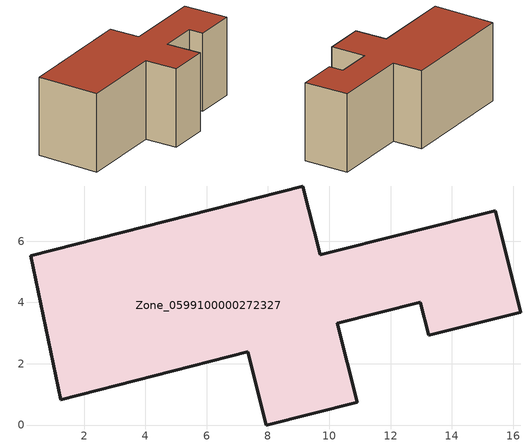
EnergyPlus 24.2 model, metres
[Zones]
Zone_0599100000272327
 floor ground (C_G): 9.7,5.56 15.41,6.99 16.24,3.68 13.24,2.93 12.97,4 10.26,3.32 10.91,0.75 7.94,0 7.34,2.39 1.24,0.83 0.27,5.53 9.14,7.8 z0
 wall outside (C_F): 7.94,0 10.91,0.75 10.26,3.32 12.97,4 13.24,2.93 16.24,3.68 15.41,6.99 9.7,5.56 9.14,7.8 0.27,5.53 1.24,0.83 7.34,2.39 7.94,0 z0:5.87
 roof outside (C_R): 9.14,7.8 0.27,5.53 1.24,0.83 7.34,2.39 7.94,0 10.91,0.75 10.26,3.32 12.97,4 13.24,2.93 16.24,3.68 15.41,6.99 9.7,5.56 z5.87
[BUILDING]
Pand.0599100000272327: North Axis=0; Terrain=City; Loads Convergence Tolerance Value=0.04; Temperature Convergence Tolerance Value=0.4; Solar Distribution=FullExterior; Maximum Number of Warmup Days=25; Minimum Number of Warmup Days=1
[Site:Location]
Rotterdam.The.Hague.AP_ZH_NLD Design_Conditions: Latitude=51.96; Longitude=4.45; Time Zone=1; Elevation=-4.5
[SITE:GROUNDTEMPERATURE:BUILDINGSURFACE]
18, 18, 18, 18, 18, 18, 18, 18, 18, 18, 18, 18
[MATERIAL] Thermal Absorptance=0.9; Solar Absorptance=0.7; Visible Absorptance=0.7
Name | Roughness | Thickness | Conductivity | Density | Specific Heat
G.TI.1965-1974 | MediumSmooth | 0.15 | 0.882353 | 540 | 1210
F.TI.1965-1974 | Rough | 0.3 | 0.697674 | 1920 | 840
R.TI.1965-1974 | MediumRough | 0.2 | 0.232558 | 1500 | 1000
[CONSTRUCTION]
C_G: G.TI.1965-1974
C_F: F.TI.1965-1974
C_R: R.TI.1965-1974
[ZONE]
Zone_0599100000272327: Type=1; Multiplier=1; Ceiling Height=Autocalculate; Volume=Autocalculate; Floor Area=autocalculate; Part of Total Floor Area=Yes
[ZONEINFILTRATION:DESIGNFLOWRATE]
Infil_Zone_0599100000272327: Zone or ZoneList or Space or SpaceList=Zone_0599100000272327; Schedule=AlwaysOn; Design Flow Rate Calculation Method=Flow/Area; Flow Rate per Floor Area=0.003; Constant Term Coefficient=1; Temperature Term Coefficient=0; Velocity Term Coefficient=0; Velocity Squared Term Coefficient=0
[HVACTEMPLATE:ZONE:IDEALLOADSAIRSYSTEM]
Zone_0599100000272327: Maximum Heating Supply Air Temperature=50; Minimum Cooling Supply Air Temperature=13; Maximum Heating Supply Air Humidity Ratio=0.0156; Minimum Cooling Supply Air Humidity Ratio=0.0077; Heating Limit=NoLimit; Cooling Limit=NoLimit; Dehumidification Control Type=ConstantSensibleHeatRatio; Cooling Sensible Heat Ratio=0.7; Dehumidification Setpoint=60; Humidification Control Type=None; Humidification Setpoint=30; Outdoor Air Method=None; Outdoor Air Flow Rate per Person=0.00944; Outdoor Air Flow Rate per Zone Floor Area=0; Outdoor Air Flow Rate per Zone=0; Demand Controlled Ventilation Type=None; Outdoor Air Economizer Type=NoEconomizer; Heat Recovery Type=None; Sensible Heat Recovery Effectiveness=0.7; Latent Heat Recovery Effectiveness=0.65
[ZONECONTROL:THERMOSTAT]
ThermostatControl_Zone_0599100000272327: Zone or ZoneList=Zone_0599100000272327; Control Type Schedule=DualSetpointControlType; Control 1=Thermostat_Zone_0599100000272327; Temperature Difference Between Cutout And Setpoint=0
[THERMOSTATSETPOINT:DUALSETPOINT]
Thermostat_Zone_0599100000272327: Heating Setpoint Temperature Schedule=HeatingSetpoint_Zone_0599100000272327; Cooling Setpoint Temperature Schedule=CoolingSetpoint_Zone_0599100000272327
[SCHEDULE:COMPACT]
HeatingSetpoint_Zone_0599100000272327: Through: 12/31, For: AllDays, Until: 24:00, 21
CoolingSetpoint_Zone_0599100000272327: Through: 12/31, For: AllDays, Until: 24:00, 24
DualSetpointControlType: Through: 12/31, For: AllDays, Until: 24:00, 4
AlwaysOn: Through: 12/31, For: AllDays, Until: 24:00, 1
